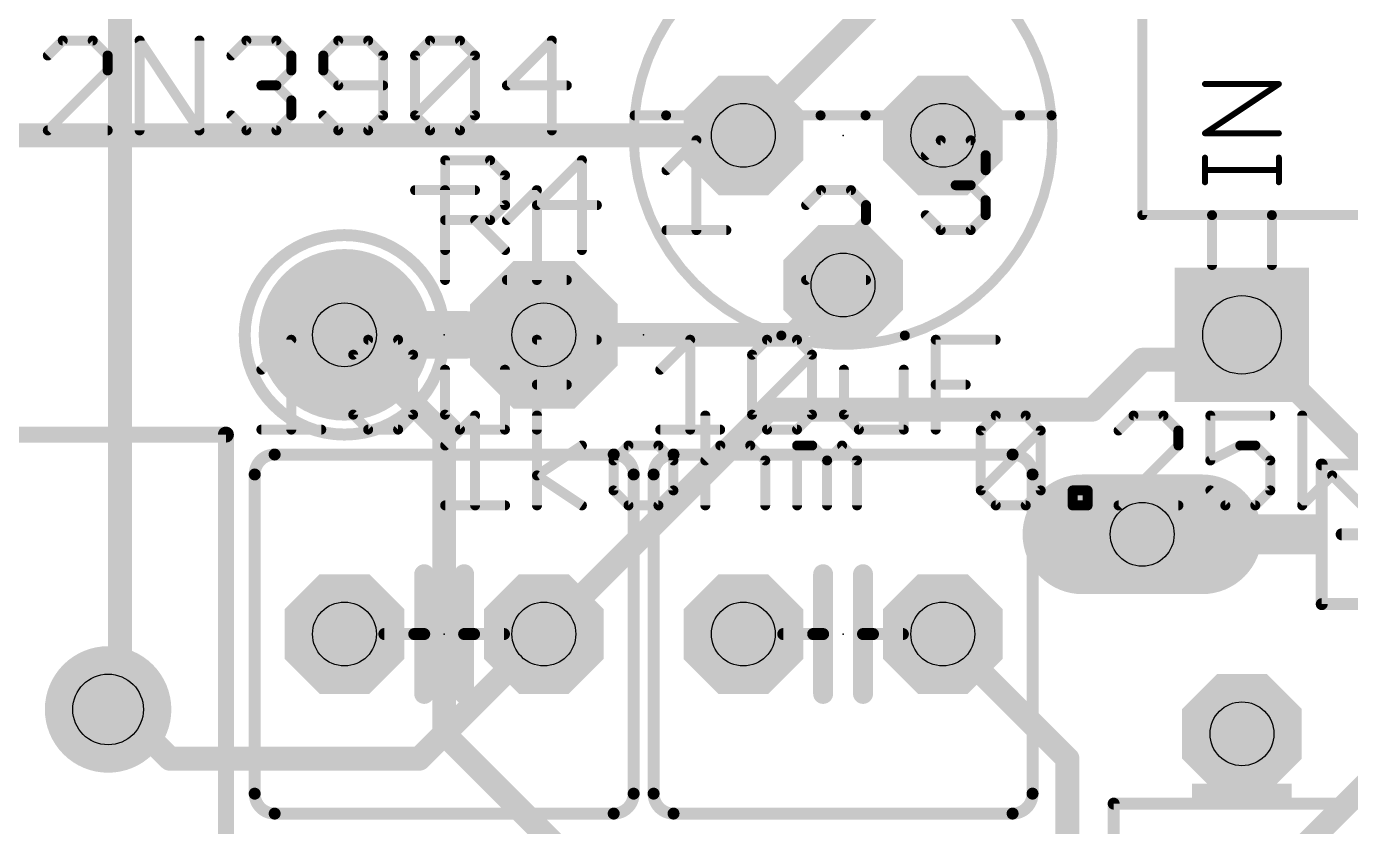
# Model space of a CAD drawing. Extents: x 27.9 to 92.8, y 25.3 to 83.9.
# Drawn here: x 53.1 to 69.96, y 58.51 to 68.7 of the extents above; entities that cross this region are included whole.
import ezdxf

# ---------------------------------------------------------------- set-up
doc = ezdxf.new("R2010")
doc.units = 0
for name, color, linetype in [('1', 22, 'CONTINUOUS'), ('16', 175, 'CONTINUOUS'), ('17', 82, 'CONTINUOUS'), ('21', 253, 'CONTINUOUS'), ('23', 7, 'CONTINUOUS'), ('25', 253, 'CONTINUOUS'), ('27', 253, 'CONTINUOUS'), ('29', 253, 'CONTINUOUS'), ('30', 253, 'CONTINUOUS'), ('44', 253, 'CONTINUOUS'), ('51', 253, 'CONTINUOUS')]:
    doc.layers.add(name, color=color, linetype=linetype)

# ---------------------------------------------------------------- blocks, each defined once
blk = doc.blocks.new('RECT')
blk.add_solid([(-0.5, -0.5), (0.5, -0.5), (-0.5, 0.5), (0.5, 0.5)])
blk = doc.blocks.new('OCTAGONP')
at = {"const_width": 0.5}
blk.add_lwpolyline([(-0.25, -0.1036), (-0.25, 0.1036), (-0.1036, 0.25), (0.1036, 0.25), (0.25, 0.1036), (0.25, -0.1036), (0.1036, -0.25), (-0.1036, -0.25), (-0.25, -0.1036), (-0.25, 0.1036)], dxfattribs=at)
blk = doc.blocks.new('LONGP100')
at = {"const_width": 1}
blk.add_lwpolyline([(-0.5, 0), (0.5, 0)], dxfattribs=at)
at = {"const_width": 0.5}
for points in [[(-0.5, 0.25, 1), (-0.5, -0.25)], [(0.5, -0.25, 1), (0.5, 0.25)]]:
    blk.add_lwpolyline(points, format="xyb", dxfattribs=at)
blk = doc.blocks.new('SQUAREP')
blk.add_solid([(-0.5, -0.5), (0.5, -0.5), (-0.5, 0.5), (0.5, 0.5)])
blk = doc.blocks.new('ROUNDP')
at = {"const_width": 0.5}
blk.add_lwpolyline([(0, -0.25, 1), (0, 0.25, 1), (0, -0.25)], format="xyb", dxfattribs=at)

msp = doc.modelspace()

# ---------------------------------------------------------------- linework, layer by layer
at = {"layer": '1', "const_width": 0.3048}
for points in [[(54.2925, 60.0075), (54.2925, 71.12)], [(64.4525, 69.5325), (62.23, 67.31)], [(57.15, 64.77), (58.42, 63.5)], [(58.42, 63.5), (58.42, 59.69)], [(66.3575, 59.3725), (64.77, 60.96)], [(54.2925, 60.0075), (54.14, 60)], [(58.42, 59.69), (62.23, 55.88)], [(66.3575, 55.245), (66.3575, 59.3725)], [(66.3575, 55.245), (70.1675, 59.055)]]:
    msp.add_lwpolyline(points, dxfattribs=at)
at = {"layer": '1', "const_width": 0.1524}
for points in [[(62.1761, 67.3639, 1), (62.2839, 67.2561)], [(57.2039, 64.8239, 1), (57.0961, 64.7161)], [(58.4962, 63.5, 1), (58.3438, 63.5)], [(58.3661, 63.4461, 1), (58.4739, 63.5539)], [(64.8239, 61.0139, 1), (64.7161, 60.9061)], [(54.1363, 60.0761, 1), (54.1437, 59.9239)], [(54.2163, 60.0075, 1), (54.3687, 60.0075)], [(54.2962, 59.9314, 1), (54.2888, 60.0836)], [(58.4739, 59.7439, 1), (58.3661, 59.6361)], [(58.3438, 59.69, 1), (58.4962, 59.69)], [(66.4337, 59.3725, 1), (66.2813, 59.3725)], [(66.3036, 59.3186, 1), (66.4114, 59.4264)]]:
    msp.add_lwpolyline(points, format="xyb", dxfattribs=at)
at = {"layer": '16', "const_width": 0.3048}
for points in [[(62.23, 67.31), (49.53, 67.31)], [(62.865, 64.77), (63.5, 65.405)], [(59.69, 64.77), (62.865, 64.77)], [(68.8975, 64.4525), (68.58, 64.77)], [(67.31, 64.4525), (66.675, 63.8175)], [(68.8975, 64.4525), (67.31, 64.4525)], [(73.66, 59.69), (68.8975, 64.4525)], [(62.5475, 63.8175), (59.69, 60.96)], [(66.675, 63.8175), (62.5475, 63.8175)], [(58.1025, 59.3725), (59.69, 60.96)], [(54.2925, 59.69), (54.14, 60)], [(54.2925, 59.69), (54.61, 59.69)], [(54.61, 59.69), (54.9275, 59.3725)], [(54.9275, 59.3725), (58.1025, 59.3725)]]:
    msp.add_lwpolyline(points, dxfattribs=at)
at = {"layer": '16', "const_width": 0.1524}
for points in [[(62.23, 67.2338, 1), (62.23, 67.3862)], [(63.5539, 65.3511, 1), (63.4461, 65.4589)], [(59.69, 64.8462, 1), (59.69, 64.6938)], [(62.865, 64.6938, 1), (62.865, 64.8462)], [(68.6339, 64.8239, 1), (68.5261, 64.7161)], [(62.8111, 64.8239, 1), (62.9189, 64.7161)], [(67.31, 64.5287, 1), (67.31, 64.3763)], [(67.3639, 64.3986, 1), (67.2561, 64.5064)], [(68.9514, 64.5064, 1), (68.8436, 64.3986)], [(68.8436, 64.3986, 1), (68.9514, 64.5064)], [(68.8975, 64.3763, 1), (68.8975, 64.5287)], [(62.5475, 63.8937, 1), (62.5475, 63.7413)], [(62.6014, 63.7636, 1), (62.4936, 63.8714)], [(66.6211, 63.8714, 1), (66.7289, 63.7636)], [(66.675, 63.7413, 1), (66.675, 63.8937)], [(59.6361, 61.0139, 1), (59.7439, 60.9061)], [(59.7439, 60.9061, 1), (59.6361, 61.0139)], [(54.2084, 60.0336, 1), (54.0716, 59.9664)], [(54.2925, 59.7662, 1), (54.2925, 59.6138)], [(54.2241, 59.6564, 1), (54.3609, 59.7236)], [(54.6639, 59.7439, 1), (54.5561, 59.6361)], [(54.61, 59.6138, 1), (54.61, 59.7662)], [(54.9275, 59.4487, 1), (54.9275, 59.2963)], [(58.1025, 59.2963, 1), (58.1025, 59.4487)], [(54.8736, 59.3186, 1), (54.9814, 59.4264)], [(58.0486, 59.4264, 1), (58.1564, 59.3186)]]:
    msp.add_lwpolyline(points, format="xyb", dxfattribs=at)
at = {"layer": '21'}
for points, const_width in [([(61.4055, 68.961, 0.5267), (62.7137, 64.7616)], 0.127), ([(66.1549, 67.564, 0.144), (65.5946, 68.961)], 0.127), ([(68.1093, 67.9829, 1), (68.1093, 67.9448)], 0.0381), ([(69.0605, 67.948, 1), (69.0393, 67.9797)], 0.0381), ([(69.0499, 67.9448, 1), (69.0499, 67.9829)], 0.0381), ([(60.8451, 67.5958, 1), (60.8451, 67.5323)], 0.0635), ([(61.2463, 67.5323, 1), (61.2463, 67.5958)], 0.0635), ([(63.2137, 67.5958, 1), (63.2137, 67.5323)], 0.0635), ([(63.7863, 67.5323, 1), (63.7863, 67.5958)], 0.0635), ([(64.2863, 64.7615, 0.3557), (66.1549, 67.564)], 0.127), ([(65.7537, 67.5958, 1), (65.7537, 67.5323)], 0.0635), ([(66.1865, 67.567, 1), (66.1233, 67.561)], 0.0635), ([(66.1549, 67.5323, 1), (66.1549, 67.5958)], 0.0635), ([(66.1233, 67.561, 1), (66.1865, 67.567)], 0.0635), ([(68.1093, 67.3558, 1), (68.1093, 67.3177)], 0.0381), ([(68.0987, 67.3526, 1), (68.1199, 67.3209)], 0.0381), ([(69.0499, 67.3177, 1), (69.0499, 67.3558)], 0.0381), ([(68.1283, 67.0266, 1), (68.0902, 67.0266)], 0.0381), ([(69.069, 67.0266, 1), (69.0309, 67.0266)], 0.0381), ([(68.1093, 66.8889, 1), (68.1093, 66.8508)], 0.0381), ([(69.0499, 66.8508, 1), (69.0499, 66.8889)], 0.0381), ([(68.0902, 66.7131, 1), (68.1283, 66.7131)], 0.0381), ([(69.0309, 66.7131, 1), (69.069, 66.7131)], 0.0381), ([(67.2782, 66.294, 1), (67.3418, 66.294)], 0.0635), ([(67.31, 66.3257, 1), (67.31, 66.2622)], 0.0635), ([(68.2308, 66.294, 1), (68.1672, 66.294)], 0.0635), ([(68.199, 66.3257, 1), (68.199, 66.2622)], 0.0635), ([(68.199, 66.2622, 1), (68.199, 66.3257)], 0.0635), ([(68.9928, 66.294, 1), (68.9292, 66.294)], 0.0635), ([(68.961, 66.3257, 1), (68.961, 66.2622)], 0.0635), ([(68.961, 66.2622, 1), (68.961, 66.3257)], 0.0635), ([(57.15, 63.5, 1), (57.15, 66.04, 1), (57.15, 63.5)], 0.1524), ([(68.1672, 65.659, 1), (68.2308, 65.659)], 0.0635), ([(68.9292, 65.659, 1), (68.9928, 65.659)], 0.0635), ([(58.166, 64.9224, 1), (58.166, 64.6176)], 0.3048), ([(58.674, 64.6176, 1), (58.674, 64.9224)], 0.3048), ([(62.7043, 64.7313, 1), (62.7231, 64.7919)], 0.0635), ([(64.2769, 64.7918, 1), (64.2957, 64.7312)], 0.0635), ([(55.6908, 63.5, 1), (55.5892, 63.5)], 0.1016), ([(55.64, 63.4492, 1), (55.64, 63.5508)], 0.1016), ([(56.261, 63.246, 0.4142), (56.007, 62.992)], 0.1524), ([(56.261, 63.2841, 1), (56.261, 63.2079)], 0.0762), ([(56.261, 63.2079, 1), (56.261, 63.2841)], 0.0762), ([(60.833, 62.992, 0.4142), (60.579, 63.246)], 0.1524), ([(60.579, 63.2841, 1), (60.579, 63.2079)], 0.0762), ([(60.579, 63.2079, 1), (60.579, 63.2841)], 0.0762), ([(61.341, 63.246, 0.4142), (61.087, 62.992)], 0.1524), ([(61.341, 63.2841, 1), (61.341, 63.2079)], 0.0762), ([(61.341, 63.2079, 1), (61.341, 63.2841)], 0.0762), ([(65.913, 62.992, 0.4142), (65.659, 63.246)], 0.1524), ([(65.659, 63.2841, 1), (65.659, 63.2079)], 0.0762), ([(65.659, 63.2079, 1), (65.659, 63.2841)], 0.0762), ([(56.0451, 62.992, 1), (55.9689, 62.992)], 0.0762), ([(60.8711, 62.992, 1), (60.7949, 62.992)], 0.0762), ([(61.1251, 62.992, 1), (61.0489, 62.992)], 0.0762), ([(65.9511, 62.992, 1), (65.8749, 62.992)], 0.0762), ([(69.596, 63.1571, 1), (69.596, 63.0809)], 0.0762), ([(69.6341, 63.119, 1), (69.5579, 63.119)], 0.0762), ([(55.9689, 62.992, 1), (56.0451, 62.992)], 0.0762), ([(60.7949, 62.992, 1), (60.8711, 62.992)], 0.0762), ([(61.0489, 62.992, 1), (61.1251, 62.992)], 0.0762), ([(65.8749, 62.992, 1), (65.9511, 62.992)], 0.0762), ([(69.85, 62.2681, 1), (69.85, 62.1919)], 0.0762), ([(58.2295, 61.722, 1), (58.1025, 61.722)], 0.127), ([(58.7375, 61.722, 1), (58.6105, 61.722)], 0.127), ([(63.3095, 61.722, 1), (63.1825, 61.722)], 0.127), ([(63.8175, 61.722, 1), (63.6905, 61.722)], 0.127), ([(69.596, 61.3791, 1), (69.596, 61.3029)], 0.0762), ([(69.5579, 61.341, 1), (69.6341, 61.341)], 0.0762), ([(58.2295, 60.96, 1), (58.1025, 60.96)], 0.127), ([(58.7375, 60.96, 1), (58.6105, 60.96)], 0.127), ([(63.3095, 60.96, 1), (63.1825, 60.96)], 0.127), ([(63.8175, 60.96, 1), (63.6905, 60.96)], 0.127), ([(58.039, 60.9981, 1), (58.039, 60.9219)], 0.0762), ([(58.1025, 60.96, 1), (58.2295, 60.96)], 0.127), ([(58.166, 60.9219, 1), (58.166, 60.9981)], 0.0762), ([(58.6105, 60.96, 1), (58.7375, 60.96)], 0.127), ([(58.674, 60.9981, 1), (58.674, 60.9219)], 0.0762), ([(58.801, 60.9219, 1), (58.801, 60.9981)], 0.0762), ([(63.119, 60.9981, 1), (63.119, 60.9219)], 0.0762), ([(63.1825, 60.96, 1), (63.3095, 60.96)], 0.127), ([(63.246, 60.9219, 1), (63.246, 60.9981)], 0.0762), ([(63.6905, 60.96, 1), (63.8175, 60.96)], 0.127), ([(63.754, 60.9981, 1), (63.754, 60.9219)], 0.0762), ([(63.881, 60.9219, 1), (63.881, 60.9981)], 0.0762), ([(58.1025, 60.198, 1), (58.2295, 60.198)], 0.127), ([(58.6105, 60.198, 1), (58.7375, 60.198)], 0.127), ([(63.1825, 60.198, 1), (63.3095, 60.198)], 0.127), ([(63.6905, 60.198, 1), (63.8175, 60.198)], 0.127), ([(56.007, 58.928, 0.4142), (56.261, 58.674)], 0.1524), ([(56.0451, 58.928, 1), (55.9689, 58.928)], 0.0762), ([(55.9689, 58.928, 1), (56.0451, 58.928)], 0.0762), ([(60.579, 58.674, 0.4142), (60.833, 58.928)], 0.1524), ([(60.8711, 58.928, 1), (60.7949, 58.928)], 0.0762), ([(60.7949, 58.928, 1), (60.8711, 58.928)], 0.0762), ([(61.087, 58.928, 0.4142), (61.341, 58.674)], 0.1524), ([(61.1251, 58.928, 1), (61.0489, 58.928)], 0.0762), ([(61.0489, 58.928, 1), (61.1251, 58.928)], 0.0762), ([(65.659, 58.674, 0.4142), (65.913, 58.928)], 0.1524), ([(65.9511, 58.928, 1), (65.8749, 58.928)], 0.0762), ([(65.8749, 58.928, 1), (65.9511, 58.928)], 0.0762), ([(66.9841, 58.801, 1), (66.9079, 58.801)], 0.0762), ([(66.946, 58.8391, 1), (66.946, 58.7629)], 0.0762), ([(56.261, 58.7121, 1), (56.261, 58.6359)], 0.0762), ([(56.261, 58.6359, 1), (56.261, 58.7121)], 0.0762), ([(60.579, 58.7121, 1), (60.579, 58.6359)], 0.0762), ([(60.579, 58.6359, 1), (60.579, 58.7121)], 0.0762), ([(61.341, 58.7121, 1), (61.341, 58.6359)], 0.0762), ([(61.341, 58.6359, 1), (61.341, 58.7121)], 0.0762), ([(65.659, 58.7121, 1), (65.659, 58.6359)], 0.0762), ([(65.659, 58.6359, 1), (65.659, 58.7121)], 0.0762)]:
    msp.add_lwpolyline(points, format="xyb", dxfattribs=dict(at, const_width=const_width))
for points, const_width in [([(67.31, 66.294), (67.31, 68.834)], 0.127), ([(68.1093, 67.3368), (69.0499, 67.9638)], 0.0762), ([(69.0499, 67.9638), (68.1093, 67.9638)], 0.0762), ([(61.2463, 67.564), (60.8451, 67.564)], 0.127), ([(63.7863, 67.564), (63.2137, 67.564)], 0.127), ([(66.1549, 67.564), (65.7537, 67.564)], 0.127), ([(69.0499, 67.3368), (68.1093, 67.3368)], 0.0762), ([(68.1093, 66.7131), (68.1093, 67.0266)], 0.0762), ([(69.0499, 66.7131), (69.0499, 67.0266)], 0.0762), ([(69.0499, 66.8699), (68.1093, 66.8699)], 0.0762), ([(68.199, 66.294), (67.31, 66.294)], 0.127), ([(68.961, 66.294), (68.199, 66.294)], 0.127), ([(68.199, 66.294), (68.199, 65.659)], 0.127), ([(70.739, 66.294), (68.961, 66.294)], 0.127), ([(68.961, 66.294), (68.961, 65.659)], 0.127), ([(58.166, 64.77), (58.674, 64.77)], 0.6096), ([(40.64, 63.5), (55.64, 63.5)], 0.2032), ([(55.64, 63.5), (55.64, 45)], 0.2032), ([(56.261, 63.246), (60.579, 63.246)], 0.1524), ([(61.341, 63.246), (65.659, 63.246)], 0.1524), ([(56.007, 58.928), (56.007, 62.992)], 0.1524), ([(60.833, 58.928), (60.833, 62.992)], 0.1524), ([(61.087, 58.928), (61.087, 62.992)], 0.1524), ([(65.913, 58.928), (65.913, 62.992)], 0.1524), ([(72.644, 63.119), (69.596, 63.119)], 0.1524), ([(69.596, 63.119), (69.596, 61.341)], 0.1524), ([(71.247, 62.23), (69.85, 62.23)], 0.1524), ([(58.166, 60.96), (58.166, 61.722)], 0.254), ([(58.674, 60.96), (58.674, 61.722)], 0.254), ([(63.246, 60.96), (63.246, 61.722)], 0.254), ([(63.754, 60.96), (63.754, 61.722)], 0.254), ([(69.596, 61.341), (72.644, 61.341)], 0.1524), ([(58.166, 60.96), (58.166, 60.198)], 0.254), ([(58.674, 60.198), (58.674, 60.96)], 0.254), ([(63.246, 60.96), (63.246, 60.198)], 0.254), ([(63.754, 60.198), (63.754, 60.96)], 0.254), ([(58.039, 60.96), (58.166, 60.96)], 0.1524), ([(58.674, 60.96), (58.801, 60.96)], 0.1524), ([(63.119, 60.96), (63.246, 60.96)], 0.1524), ([(63.754, 60.96), (63.881, 60.96)], 0.1524), ([(66.946, 58.801), (66.946, 52.959)], 0.1524), ([(74.782, 58.801), (66.946, 58.801)], 0.1524), ([(60.579, 58.674), (56.261, 58.674)], 0.1524), ([(65.659, 58.674), (61.341, 58.674)], 0.1524)]:
    msp.add_lwpolyline(points, dxfattribs=dict(at, const_width=const_width))
at = {"layer": '23'}
for p in [(63.5, 67.31), (58.42, 64.77), (60.96, 64.77), (58.42, 60.96), (63.5, 60.96)]:
    msp.add_point(p, dxfattribs=at)
at = {"layer": '25', "const_width": 0.127}
for points in [[(58.4327, 65.8495), (58.4327, 66.9935)], [(58.4327, 66.9935), (59.0047, 66.9935)], [(59.0047, 66.9935), (59.1954, 66.8028)], [(60.1741, 66.9935), (59.6021, 66.4215)], [(60.1741, 65.8495), (60.1741, 66.9935)], [(59.1954, 66.8028), (59.1954, 66.4215)], [(58.0497, 66.6125), (58.8124, 66.6125)], [(58.431, 65.4685), (58.431, 66.6125)], [(59.2191, 66.2311), (59.6004, 66.6125)], [(59.6004, 66.6125), (59.6004, 65.4685)], [(59.1954, 66.4215), (59.0047, 66.2308)], [(59.6021, 66.4215), (60.3647, 66.4215)], [(59.0047, 66.2308), (58.4327, 66.2308)], [(58.814, 66.2308), (59.1954, 65.8495)], [(59.2191, 65.4685), (59.9818, 65.4685)]]:
    msp.add_lwpolyline(points, dxfattribs=at)
at = {"layer": '25', "const_width": 0.0635}
for points in [[(58.4645, 66.9935, 1), (58.401, 66.9935)], [(58.4327, 67.0252, 1), (58.4327, 66.9617)], [(59.0271, 67.0159, 1), (58.9822, 66.971)], [(59.0047, 66.9617, 1), (59.0047, 67.0252)], [(60.2058, 66.9935, 1), (60.1423, 66.9935)], [(60.1965, 66.971, 1), (60.1516, 67.0159)], [(59.2271, 66.8028, 1), (59.1636, 66.8028)], [(59.1729, 66.7804, 1), (59.2178, 66.8253)], [(58.0497, 66.6442, 1), (58.0497, 66.5807)], [(58.4628, 66.6125, 1), (58.3993, 66.6125)], [(58.8124, 66.5807, 1), (58.8124, 66.6442)], [(59.6322, 66.6125, 1), (59.5687, 66.6125)], [(59.6229, 66.59, 1), (59.578, 66.6349)], [(59.1636, 66.4215, 1), (59.2271, 66.4215)], [(59.2178, 66.399, 1), (59.1729, 66.4439)], [(59.6021, 66.4532, 1), (59.6021, 66.3897)], [(59.5796, 66.4439, 1), (59.6245, 66.399)], [(60.3647, 66.3897, 1), (60.3647, 66.4532)], [(58.4327, 66.2626, 1), (58.4327, 66.1991)], [(58.8365, 66.2533, 1), (58.7916, 66.2084)], [(58.9822, 66.2533, 1), (59.0271, 66.2084)], [(59.0047, 66.1991, 1), (59.0047, 66.2626)], [(59.1966, 66.2536, 1), (59.2416, 66.2087)], [(58.401, 65.8495, 1), (58.4645, 65.8495)], [(59.1729, 65.827, 1), (59.2178, 65.872)], [(60.1423, 65.8495, 1), (60.2058, 65.8495)], [(58.3993, 65.4685, 1), (58.4628, 65.4685)], [(59.2191, 65.5003, 1), (59.2191, 65.4368)], [(59.5687, 65.4685, 1), (59.6322, 65.4685)], [(59.9818, 65.4368, 1), (59.9818, 65.5003)]]:
    msp.add_lwpolyline(points, format="xyb", dxfattribs=at)
at = {"layer": '27', "const_width": 0.127}
for points in [[(53.5628, 68.5175), (53.3721, 68.3268)], [(53.9441, 68.5175), (53.5628, 68.5175)], [(54.1348, 68.3268), (53.9441, 68.5175)], [(54.5415, 67.3735), (54.5415, 68.5175)], [(54.5415, 68.5175), (55.3041, 67.3735)], [(55.3041, 67.3735), (55.3041, 68.5175)], [(55.7109, 68.3268), (55.9016, 68.5175)], [(55.9016, 68.5175), (56.2829, 68.5175)], [(56.2829, 68.5175), (56.4735, 68.3268)], [(57.071, 68.5175), (56.8803, 68.3268)], [(57.4523, 68.5175), (57.071, 68.5175)], [(57.6429, 68.3268), (57.4523, 68.5175)], [(58.0497, 68.3268), (58.2404, 68.5175)], [(58.2404, 68.5175), (58.6217, 68.5175)], [(58.6217, 68.5175), (58.8123, 68.3268)], [(59.7911, 68.5175), (59.2191, 67.9455)], [(59.7911, 67.3735), (59.7911, 68.5175)], [(54.1348, 68.1362), (54.1348, 68.3268)], [(56.4735, 68.3268), (56.4735, 68.1362)], [(56.8803, 68.3268), (56.8803, 68.1362)], [(57.6429, 67.5642), (57.6429, 68.3268)], [(58.0497, 67.5642), (58.0497, 68.3268)], [(58.0497, 67.5642), (58.8123, 68.3268)], [(58.8123, 68.3268), (58.8123, 67.5642)], [(53.3721, 67.3735), (54.1348, 68.1362)], [(56.4735, 68.1362), (56.2829, 67.9455)], [(56.8803, 68.1362), (57.071, 67.9455)], [(56.2829, 67.9455), (56.0922, 67.9455)], [(56.2829, 67.9455), (56.4735, 67.7548)], [(57.071, 67.9455), (57.6429, 67.9455)], [(59.2191, 67.9455), (59.9817, 67.9455)], [(56.4735, 67.7548), (56.4735, 67.5642)], [(55.9016, 67.3735), (55.7109, 67.5642)], [(56.4735, 67.5642), (56.2829, 67.3735)], [(56.8803, 67.5642), (57.071, 67.3735)], [(57.4523, 67.3735), (57.6429, 67.5642)], [(58.2404, 67.3735), (58.0497, 67.5642)], [(58.8123, 67.5642), (58.6217, 67.3735)], [(54.1348, 67.3735), (53.3721, 67.3735)], [(56.2829, 67.3735), (55.9016, 67.3735)], [(57.071, 67.3735), (57.4523, 67.3735)], [(58.6217, 67.3735), (58.2404, 67.3735)], [(56.0919, 64.3261), (56.4732, 64.7075)], [(56.4732, 64.7075), (56.4732, 63.5635)], [(57.2613, 64.5168), (57.452, 64.7075)], [(57.452, 64.7075), (57.8333, 64.7075)], [(57.8333, 64.7075), (58.0239, 64.5168)], [(59.6001, 63.5635), (59.6001, 64.7075)], [(59.6001, 64.7075), (60.3627, 64.7075)], [(61.1719, 64.3261), (61.5532, 64.7075)], [(61.5532, 64.7075), (61.5532, 63.5635)], [(62.3413, 64.5168), (62.532, 64.7075)], [(62.532, 64.7075), (62.9133, 64.7075)], [(62.9133, 64.7075), (63.104, 64.5168)], [(64.6801, 63.5635), (64.6801, 64.7075)], [(64.6801, 64.7075), (65.4427, 64.7075)], [(57.2613, 63.7542), (57.2613, 64.5168)], [(57.2613, 63.7542), (58.0239, 64.5168)], [(58.0239, 64.5168), (58.0239, 63.7542)], [(62.3413, 63.7542), (62.3413, 64.5168)], [(62.3413, 63.7542), (63.104, 64.5168)], [(63.104, 64.5168), (63.104, 63.7542)], [(58.4307, 64.3261), (58.4307, 63.7542)], [(59.1933, 63.5635), (59.1933, 64.3261)], [(63.5107, 64.3261), (63.5107, 63.7542)], [(64.2733, 63.5635), (64.2733, 64.3261)], [(59.6001, 64.1355), (59.9814, 64.1355)], [(64.6801, 64.1355), (65.0614, 64.1355)], [(57.452, 63.5635), (57.2613, 63.7542)], [(58.0239, 63.7542), (57.8333, 63.5635)], [(58.4307, 63.7542), (58.6214, 63.5635)], [(58.4327, 63.361), (58.814, 63.7423)], [(58.814, 63.7423), (58.814, 62.5983)], [(59.6021, 62.5983), (59.6021, 63.7423)], [(61.746, 63.7423), (61.746, 62.5983)], [(62.532, 63.5635), (62.3413, 63.7542)], [(63.104, 63.7542), (62.9133, 63.5635)], [(63.5107, 63.7542), (63.7014, 63.5635)], [(65.2542, 63.5516), (65.4448, 63.7423)], [(65.4448, 63.7423), (65.8262, 63.7423)], [(65.8262, 63.7423), (66.0168, 63.5516)], [(67.1989, 63.7423), (67.0083, 63.5516)], [(67.5803, 63.7423), (67.1989, 63.7423)], [(67.7709, 63.5516), (67.5803, 63.7423)], [(68.9403, 63.7423), (68.1777, 63.7423)], [(68.1777, 63.7423), (68.1777, 63.1703)], [(69.3471, 63.7423), (69.3471, 62.5983)], [(56.0919, 63.5635), (56.8546, 63.5635)], [(57.8333, 63.5635), (57.452, 63.5635)], [(58.6214, 63.5635), (59.1933, 63.5635)], [(61.1719, 63.5635), (61.9346, 63.5635)], [(62.9133, 63.5635), (62.532, 63.5635)], [(63.7014, 63.5635), (64.2733, 63.5635)], [(65.2542, 62.789), (65.2542, 63.5516)], [(65.2542, 62.789), (66.0168, 63.5516)], [(66.0168, 63.5516), (66.0168, 62.789)], [(67.7709, 63.361), (67.7709, 63.5516)], [(59.6021, 62.9796), (60.1741, 63.361)], [(60.7673, 63.361), (60.5766, 63.1703)], [(61.1486, 63.361), (60.7673, 63.361)], [(61.3392, 63.1703), (61.1486, 63.361)], [(61.746, 63.1703), (61.9367, 63.361)], [(61.9367, 63.361), (62.318, 63.361)], [(62.318, 63.361), (62.5086, 63.1703)], [(62.9154, 62.5983), (62.9154, 63.361)], [(62.9154, 63.361), (63.1061, 63.361)], [(63.1061, 63.361), (63.2967, 63.1703)], [(63.2967, 63.1703), (63.4874, 63.361)], [(63.4874, 63.361), (63.678, 63.1703)], [(67.0083, 62.5983), (67.7709, 63.361)], [(68.1777, 63.1703), (68.559, 63.361)], [(68.559, 63.361), (68.7497, 63.361)], [(68.7497, 63.361), (68.9403, 63.1703)], [(60.5766, 63.1703), (60.5766, 62.789)], [(61.3392, 62.789), (61.3392, 63.1703)], [(62.5086, 63.1703), (62.5086, 62.5983)], [(63.2967, 63.1703), (63.2967, 62.5983)], [(63.678, 63.1703), (63.678, 62.5983)], [(68.9403, 63.1703), (68.9403, 62.789)], [(60.1741, 62.5983), (59.6021, 62.9796)], [(69.3471, 62.5983), (69.7284, 62.9796)], [(69.7284, 62.9796), (70.1097, 62.5983)], [(60.5766, 62.789), (60.7673, 62.5983)], [(61.1486, 62.5983), (61.3392, 62.789)], [(65.4448, 62.5983), (65.2542, 62.789)], [(66.0168, 62.789), (65.8262, 62.5983)], [(66.4236, 62.5983), (66.4236, 62.789)], [(66.4236, 62.789), (66.6142, 62.789)], [(66.6142, 62.789), (66.6142, 62.5983)], [(68.3683, 62.5983), (68.1777, 62.789)], [(68.9403, 62.789), (68.7497, 62.5983)], [(58.4327, 62.5983), (59.1954, 62.5983)], [(60.7673, 62.5983), (61.1486, 62.5983)], [(65.8262, 62.5983), (65.4448, 62.5983)], [(66.6142, 62.5983), (66.4236, 62.5983)], [(67.7709, 62.5983), (67.0083, 62.5983)], [(68.7497, 62.5983), (68.3683, 62.5983)]]:
    msp.add_lwpolyline(points, dxfattribs=at)
at = {"layer": '27', "const_width": 0.0635}
for points in [[(53.5628, 68.5492, 1), (53.5628, 68.4857)], [(53.5852, 68.495, 1), (53.5403, 68.5399)], [(53.9665, 68.5399, 1), (53.9216, 68.495)], [(53.9441, 68.4857, 1), (53.9441, 68.5492)], [(54.5733, 68.5175, 1), (54.5097, 68.5175)], [(54.5679, 68.5351, 1), (54.5151, 68.4999)], [(55.3359, 68.5175, 1), (55.2724, 68.5175)], [(55.9016, 68.5492, 1), (55.9016, 68.4857)], [(55.924, 68.495, 1), (55.8791, 68.5399)], [(56.3053, 68.5399, 1), (56.2604, 68.495)], [(56.2829, 68.4857, 1), (56.2829, 68.5492)], [(57.071, 68.5492, 1), (57.071, 68.4857)], [(57.0934, 68.495, 1), (57.0485, 68.5399)], [(57.4747, 68.5399, 1), (57.4298, 68.495)], [(57.4523, 68.4857, 1), (57.4523, 68.5492)], [(58.2404, 68.5492, 1), (58.2404, 68.4857)], [(58.2628, 68.495, 1), (58.2179, 68.5399)], [(58.6441, 68.5399, 1), (58.5992, 68.495)], [(58.6217, 68.4857, 1), (58.6217, 68.5492)], [(59.8228, 68.5175, 1), (59.7593, 68.5175)], [(59.8135, 68.495, 1), (59.7686, 68.5399)], [(53.3497, 68.3493, 1), (53.3946, 68.3044)], [(54.1665, 68.3268, 1), (54.103, 68.3268)], [(54.1123, 68.3044, 1), (54.1572, 68.3493)], [(55.6884, 68.3493, 1), (55.7333, 68.3044)], [(56.5053, 68.3268, 1), (56.4418, 68.3268)], [(56.4511, 68.3044, 1), (56.496, 68.3493)], [(56.912, 68.3268, 1), (56.8485, 68.3268)], [(56.8578, 68.3493, 1), (56.9027, 68.3044)], [(57.6747, 68.3268, 1), (57.6112, 68.3268)], [(57.6205, 68.3044, 1), (57.6654, 68.3493)], [(58.0814, 68.3268, 1), (58.0179, 68.3268)], [(58.0272, 68.3493, 1), (58.0721, 68.3044)], [(58.8441, 68.3268, 1), (58.7806, 68.3268)], [(58.8348, 68.3044, 1), (58.7899, 68.3493)], [(58.7899, 68.3044, 1), (58.8348, 68.3493)], [(54.103, 68.1362, 1), (54.1665, 68.1362)], [(54.1572, 68.1137, 1), (54.1123, 68.1586)], [(56.4418, 68.1362, 1), (56.5053, 68.1362)], [(56.496, 68.1137, 1), (56.4511, 68.1586)], [(56.8485, 68.1362, 1), (56.912, 68.1362)], [(56.9027, 68.1586, 1), (56.8578, 68.1137)], [(56.0922, 67.9772, 1), (56.0922, 67.9137)], [(56.3053, 67.9679, 1), (56.2604, 67.923)], [(56.2604, 67.9679, 1), (56.3053, 67.923)], [(56.2829, 67.9137, 1), (56.2829, 67.9772)], [(57.071, 67.9772, 1), (57.071, 67.9137)], [(57.0485, 67.923, 1), (57.0934, 67.9679)], [(57.6429, 67.9137, 1), (57.6429, 67.9772)], [(59.2191, 67.9772, 1), (59.2191, 67.9137)], [(59.1966, 67.9679, 1), (59.2415, 67.923)], [(59.9817, 67.9137, 1), (59.9817, 67.9772)], [(56.5053, 67.7548, 1), (56.4418, 67.7548)], [(56.4511, 67.7324, 1), (56.496, 67.7773)], [(55.7333, 67.5866, 1), (55.6884, 67.5417)], [(56.496, 67.5417, 1), (56.4511, 67.5866)], [(56.9027, 67.5866, 1), (56.8578, 67.5417)], [(57.6654, 67.5417, 1), (57.6205, 67.5866)], [(58.0721, 67.5866, 1), (58.0272, 67.5417)], [(58.0272, 67.5866, 1), (58.0721, 67.5417)], [(58.8348, 67.5417, 1), (58.7899, 67.5866)], [(56.4418, 67.5642, 1), (56.5053, 67.5642)], [(57.6112, 67.5642, 1), (57.6747, 67.5642)], [(58.0179, 67.5642, 1), (58.0814, 67.5642)], [(58.7806, 67.5642, 1), (58.8441, 67.5642)], [(53.3721, 67.4053, 1), (53.3721, 67.3418)], [(53.3497, 67.396, 1), (53.3946, 67.351)], [(54.1348, 67.3418, 1), (54.1348, 67.4053)], [(54.5097, 67.3735, 1), (54.5733, 67.3735)], [(55.2724, 67.3735, 1), (55.3359, 67.3735)], [(55.2777, 67.3559, 1), (55.3306, 67.3911)], [(55.9016, 67.4053, 1), (55.9016, 67.3418)], [(55.8791, 67.351, 1), (55.924, 67.396)], [(56.2604, 67.396, 1), (56.3053, 67.351)], [(56.2829, 67.3418, 1), (56.2829, 67.4053)], [(57.071, 67.4053, 1), (57.071, 67.3418)], [(57.0485, 67.351, 1), (57.0934, 67.396)], [(57.4298, 67.396, 1), (57.4747, 67.351)], [(57.4523, 67.3418, 1), (57.4523, 67.4053)], [(58.2404, 67.4053, 1), (58.2404, 67.3418)], [(58.2179, 67.351, 1), (58.2628, 67.396)], [(58.5992, 67.396, 1), (58.6441, 67.351)], [(58.6217, 67.3418, 1), (58.6217, 67.4053)], [(59.7593, 67.3735, 1), (59.8228, 67.3735)], [(56.505, 64.7075, 1), (56.4415, 64.7075)], [(56.4957, 64.685, 1), (56.4508, 64.7299)], [(57.452, 64.7392, 1), (57.452, 64.6757)], [(57.4744, 64.685, 1), (57.4295, 64.7299)], [(57.8557, 64.7299, 1), (57.8108, 64.685)], [(57.8333, 64.6757, 1), (57.8333, 64.7392)], [(59.6318, 64.7075, 1), (59.5683, 64.7075)], [(59.6001, 64.7392, 1), (59.6001, 64.6757)], [(60.3627, 64.6757, 1), (60.3627, 64.7392)], [(61.585, 64.7075, 1), (61.5215, 64.7075)], [(61.5757, 64.685, 1), (61.5308, 64.7299)], [(62.532, 64.7392, 1), (62.532, 64.6757)], [(62.5544, 64.685, 1), (62.5095, 64.7299)], [(62.9357, 64.7299, 1), (62.8908, 64.685)], [(62.9133, 64.6757, 1), (62.9133, 64.7392)], [(64.7118, 64.7075, 1), (64.6483, 64.7075)], [(64.6801, 64.7392, 1), (64.6801, 64.6757)], [(65.4427, 64.6757, 1), (65.4427, 64.7392)], [(57.2931, 64.5168, 1), (57.2296, 64.5168)], [(57.2388, 64.5393, 1), (57.2838, 64.4944)], [(58.0557, 64.5168, 1), (57.9922, 64.5168)], [(58.0464, 64.4944, 1), (58.0015, 64.5393)], [(58.0015, 64.4944, 1), (58.0464, 64.5393)], [(62.3188, 64.5393, 1), (62.3638, 64.4944)], [(62.3731, 64.5168, 1), (62.3096, 64.5168)], [(63.1357, 64.5168, 1), (63.0722, 64.5168)], [(63.1264, 64.4944, 1), (63.0815, 64.5393)], [(63.0815, 64.4944, 1), (63.1264, 64.5393)], [(56.0695, 64.3486, 1), (56.1144, 64.3037)], [(58.4624, 64.3261, 1), (58.3989, 64.3261)], [(59.2251, 64.3261, 1), (59.1616, 64.3261)], [(61.1495, 64.3486, 1), (61.1944, 64.3037)], [(63.5424, 64.3261, 1), (63.4789, 64.3261)], [(64.3051, 64.3261, 1), (64.2416, 64.3261)], [(59.6001, 64.1672, 1), (59.6001, 64.1037)], [(59.9814, 64.1037, 1), (59.9814, 64.1672)], [(64.6801, 64.1672, 1), (64.6801, 64.1037)], [(65.0614, 64.1037, 1), (65.0614, 64.1672)], [(57.2838, 63.7766, 1), (57.2388, 63.7317)], [(57.2388, 63.7766, 1), (57.2838, 63.7317)], [(57.2296, 63.7542, 1), (57.2931, 63.7542)], [(57.9922, 63.7542, 1), (58.0557, 63.7542)], [(58.0464, 63.7317, 1), (58.0015, 63.7766)], [(58.3989, 63.7542, 1), (58.4624, 63.7542)], [(58.4531, 63.7766, 1), (58.4082, 63.7317)], [(58.8458, 63.7423, 1), (58.7823, 63.7423)], [(58.8365, 63.7198, 1), (58.7916, 63.7647)], [(59.6338, 63.7423, 1), (59.5703, 63.7423)], [(61.7777, 63.7423, 1), (61.7142, 63.7423)], [(62.3638, 63.7766, 1), (62.3188, 63.7317)], [(62.3188, 63.7766, 1), (62.3638, 63.7317)], [(62.3096, 63.7542, 1), (62.3731, 63.7542)], [(63.0722, 63.7542, 1), (63.1357, 63.7542)], [(63.1264, 63.7317, 1), (63.0815, 63.7766)], [(63.4789, 63.7542, 1), (63.5424, 63.7542)], [(63.5331, 63.7766, 1), (63.4882, 63.7317)], [(65.4448, 63.774, 1), (65.4448, 63.7105)], [(65.4673, 63.7198, 1), (65.4224, 63.7647)], [(65.8486, 63.7647, 1), (65.8037, 63.7198)], [(65.8262, 63.7105, 1), (65.8262, 63.774)], [(67.1989, 63.774, 1), (67.1989, 63.7105)], [(67.2214, 63.7198, 1), (67.1765, 63.7647)], [(67.6027, 63.7647, 1), (67.5578, 63.7198)], [(67.5803, 63.7105, 1), (67.5803, 63.774)], [(68.2094, 63.7423, 1), (68.1459, 63.7423)], [(68.1777, 63.774, 1), (68.1777, 63.7105)], [(68.9403, 63.7105, 1), (68.9403, 63.774)], [(69.3788, 63.7423, 1), (69.3153, 63.7423)], [(56.0919, 63.5953, 1), (56.0919, 63.5318)], [(56.4415, 63.5635, 1), (56.505, 63.5635)], [(56.8546, 63.5318, 1), (56.8546, 63.5953)], [(57.452, 63.5953, 1), (57.452, 63.5318)], [(57.4295, 63.541, 1), (57.4744, 63.586)], [(57.8108, 63.586, 1), (57.8557, 63.541)], [(57.8333, 63.5318, 1), (57.8333, 63.5953)], [(58.6214, 63.5953, 1), (58.6214, 63.5318)], [(58.5989, 63.541, 1), (58.6438, 63.586)], [(59.1616, 63.5635, 1), (59.2251, 63.5635)], [(59.1933, 63.5318, 1), (59.1933, 63.5953)], [(59.5683, 63.5635, 1), (59.6318, 63.5635)], [(61.1719, 63.5953, 1), (61.1719, 63.5318)], [(61.5215, 63.5635, 1), (61.585, 63.5635)], [(61.9346, 63.5318, 1), (61.9346, 63.5953)], [(62.532, 63.5953, 1), (62.532, 63.5318)], [(62.5095, 63.541, 1), (62.5544, 63.586)], [(62.8908, 63.586, 1), (62.9357, 63.541)], [(62.9133, 63.5318, 1), (62.9133, 63.5953)], [(63.7014, 63.5953, 1), (63.7014, 63.5318)], [(63.6789, 63.541, 1), (63.7238, 63.586)], [(64.2416, 63.5635, 1), (64.3051, 63.5635)], [(64.2733, 63.5318, 1), (64.2733, 63.5953)], [(64.6483, 63.5635, 1), (64.7118, 63.5635)], [(65.2859, 63.5516, 1), (65.2224, 63.5516)], [(65.2317, 63.5741, 1), (65.2766, 63.5292)], [(66.0486, 63.5516, 1), (65.9851, 63.5516)], [(66.0393, 63.5292, 1), (65.9944, 63.5741)], [(65.9944, 63.5292, 1), (66.0393, 63.5741)], [(66.9858, 63.5741, 1), (67.0307, 63.5292)], [(67.8027, 63.5516, 1), (67.7392, 63.5516)], [(67.7485, 63.5292, 1), (67.7934, 63.5741)], [(58.4102, 63.3834, 1), (58.4552, 63.3385)], [(60.1917, 63.3345, 1), (60.1565, 63.3874)], [(60.7673, 63.3927, 1), (60.7673, 63.3292)], [(60.7897, 63.3385, 1), (60.7448, 63.3834)], [(61.171, 63.3834, 1), (61.1261, 63.3385)], [(61.1486, 63.3292, 1), (61.1486, 63.3927)], [(61.9367, 63.3927, 1), (61.9367, 63.3292)], [(61.9591, 63.3385, 1), (61.9142, 63.3834)], [(62.3404, 63.3834, 1), (62.2955, 63.3385)], [(62.318, 63.3292, 1), (62.318, 63.3927)], [(62.9471, 63.361, 1), (62.8836, 63.361)], [(62.9154, 63.3927, 1), (62.9154, 63.3292)], [(63.1285, 63.3834, 1), (63.0836, 63.3385)], [(63.1061, 63.3292, 1), (63.1061, 63.3927)], [(63.5098, 63.3834, 1), (63.4649, 63.3385)], [(63.5098, 63.3385, 1), (63.4649, 63.3834)], [(67.7934, 63.3385, 1), (67.7485, 63.3834)], [(68.559, 63.3927, 1), (68.559, 63.3292)], [(68.5732, 63.3326, 1), (68.5448, 63.3893)], [(68.7721, 63.3834, 1), (68.7272, 63.3385)], [(68.7497, 63.3292, 1), (68.7497, 63.3927)], [(60.6083, 63.1703, 1), (60.5448, 63.1703)], [(61.371, 63.1703, 1), (61.3075, 63.1703)], [(62.5404, 63.1703, 1), (62.4769, 63.1703)], [(63.3285, 63.1703, 1), (63.265, 63.1703)], [(63.7098, 63.1703, 1), (63.6463, 63.1703)], [(67.7392, 63.361, 1), (67.8027, 63.361)], [(68.9721, 63.1703, 1), (68.9086, 63.1703)], [(60.5541, 63.1927, 1), (60.599, 63.1478)], [(61.3168, 63.1478, 1), (61.3617, 63.1927)], [(61.7235, 63.1927, 1), (61.7684, 63.1478)], [(62.4862, 63.1478, 1), (62.5311, 63.1927)], [(63.2743, 63.1927, 1), (63.3192, 63.1478)], [(63.2743, 63.1478, 1), (63.3192, 63.1927)], [(63.6556, 63.1478, 1), (63.7005, 63.1927)], [(68.1459, 63.1703, 1), (68.2094, 63.1703)], [(68.1635, 63.1987, 1), (68.1919, 63.1419)], [(68.9179, 63.1478, 1), (68.9628, 63.1927)], [(59.6197, 63.006, 1), (59.5845, 62.9532)], [(59.5845, 63.006, 1), (59.6197, 62.9532)], [(69.7508, 63.0021, 1), (69.7059, 62.9572)], [(69.7508, 62.9572, 1), (69.7059, 63.0021)], [(60.5448, 62.789, 1), (60.6083, 62.789)], [(60.599, 62.8114, 1), (60.5541, 62.7665)], [(61.3075, 62.789, 1), (61.371, 62.789)], [(61.3617, 62.7665, 1), (61.3168, 62.8114)], [(65.2224, 62.789, 1), (65.2859, 62.789)], [(65.2766, 62.8114, 1), (65.2317, 62.7665)], [(65.2317, 62.8114, 1), (65.2766, 62.7665)], [(65.9851, 62.789, 1), (66.0486, 62.789)], [(66.0393, 62.7665, 1), (65.9944, 62.8114)], [(66.4553, 62.789, 1), (66.3918, 62.789)], [(66.4236, 62.8207, 1), (66.4236, 62.7572)], [(66.646, 62.789, 1), (66.5825, 62.789)], [(66.6142, 62.7572, 1), (66.6142, 62.8207)], [(68.2001, 62.8114, 1), (68.1552, 62.7665)], [(68.9086, 62.789, 1), (68.9721, 62.789)], [(68.9628, 62.7665, 1), (68.9179, 62.8114)], [(58.4327, 62.6301, 1), (58.4327, 62.5665)], [(58.7823, 62.5983, 1), (58.8458, 62.5983)], [(59.1954, 62.5665, 1), (59.1954, 62.6301)], [(59.5703, 62.5983, 1), (59.6338, 62.5983)], [(60.1565, 62.5719, 1), (60.1917, 62.6247)], [(60.7673, 62.6301, 1), (60.7673, 62.5665)], [(60.7448, 62.5758, 1), (60.7897, 62.6208)], [(61.1261, 62.6208, 1), (61.171, 62.5758)], [(61.1486, 62.5665, 1), (61.1486, 62.6301)], [(61.7142, 62.5983, 1), (61.7777, 62.5983)], [(62.4769, 62.5983, 1), (62.5404, 62.5983)], [(62.8836, 62.5983, 1), (62.9471, 62.5983)], [(63.265, 62.5983, 1), (63.3285, 62.5983)], [(63.6463, 62.5983, 1), (63.7098, 62.5983)], [(65.4448, 62.6301, 1), (65.4448, 62.5665)], [(65.4224, 62.5758, 1), (65.4673, 62.6208)], [(65.8037, 62.6208, 1), (65.8486, 62.5758)], [(65.8262, 62.5665, 1), (65.8262, 62.6301)], [(66.4236, 62.6301, 1), (66.4236, 62.5665)], [(66.3918, 62.5983, 1), (66.4553, 62.5983)], [(66.5825, 62.5983, 1), (66.646, 62.5983)], [(66.6142, 62.5665, 1), (66.6142, 62.6301)], [(67.0083, 62.6301, 1), (67.0083, 62.5665)], [(66.9858, 62.6208, 1), (67.0307, 62.5758)], [(67.7709, 62.5665, 1), (67.7709, 62.6301)], [(68.3683, 62.6301, 1), (68.3683, 62.5665)], [(68.3459, 62.5758, 1), (68.3908, 62.6208)], [(68.7272, 62.6208, 1), (68.7721, 62.5758)], [(68.7497, 62.5665, 1), (68.7497, 62.6301)], [(69.3246, 62.6208, 1), (69.3695, 62.5758)], [(69.3153, 62.5983, 1), (69.3788, 62.5983)]]:
    msp.add_lwpolyline(points, format="xyb", dxfattribs=at)
at = {"layer": '44'}
for centre, radius in [((62.23, 67.31), 0.4064), ((64.77, 67.31), 0.4064), ((63.5, 65.405), 0.4064), ((68.58, 64.77), 0.5), ((57.15, 64.77), 0.4064), ((59.69, 64.77), 0.4064), ((67.31, 62.23), 0.4064), ((57.15, 60.96), 0.4064), ((59.69, 60.96), 0.4064), ((62.23, 60.96), 0.4064), ((64.77, 60.96), 0.4064), ((54.14, 60), 0.45), ((68.58, 59.69), 0.4064)]:
    msp.add_circle(centre, radius, dxfattribs=at)
at = {"layer": '51'}
for points, const_width in [([(63.2137, 67.564), (61.2463, 67.564)], 0.127), ([(65.7537, 67.564), (63.7863, 67.564)], 0.127), ([(61.2511, 66.8662), (61.6324, 67.2475)], 0.127), ([(61.6324, 67.2475), (61.6324, 66.1035)], 0.127), ([(64.5531, 67.0568), (64.7438, 67.2475)], 0.127), ([(64.7438, 67.2475), (65.1251, 67.2475)], 0.127), ([(65.1251, 67.2475), (65.3158, 67.0568)], 0.127), ([(65.3158, 67.0568), (65.3158, 66.8662)], 0.127), ([(65.3158, 66.8662), (65.1251, 66.6755)], 0.127), ([(63.2198, 66.6125), (63.0291, 66.4218)], 0.127), ([(63.6011, 66.6125), (63.2198, 66.6125)], 0.127), ([(63.7918, 66.4218), (63.6011, 66.6125)], 0.127), ([(65.1251, 66.6755), (64.9344, 66.6755)], 0.127), ([(65.1251, 66.6755), (65.3158, 66.4848)], 0.127), ([(63.7918, 66.2311), (63.7918, 66.4218)], 0.127), ([(65.3158, 66.4848), (65.3158, 66.2942)], 0.127), ([(63.0291, 65.4685), (63.7918, 66.2311)], 0.127), ([(64.7438, 66.1035), (64.5531, 66.2942)], 0.127), ([(65.3158, 66.2942), (65.1251, 66.1035)], 0.127), ([(61.2511, 66.1035), (62.0138, 66.1035)], 0.127), ([(65.1251, 66.1035), (64.7438, 66.1035)], 0.127), ([(63.7918, 65.4685), (63.0291, 65.4685)], 0.127), ([(57.15, 64.77), (58.039, 64.77)], 0.6096), ([(58.801, 64.77), (59.69, 64.77)], 0.6096), ([(67.31, 62.23), (68.199, 62.23)], 0.508), ([(57.658, 60.96), (58.039, 60.96)], 0.1524), ([(58.801, 60.96), (59.182, 60.96)], 0.1524), ([(62.738, 60.96), (63.119, 60.96)], 0.1524), ([(63.881, 60.96), (64.262, 60.96)], 0.1524)]:
    msp.add_lwpolyline(points, dxfattribs=dict(at, const_width=const_width))
for points, const_width in [([(61.2463, 67.5958, 1), (61.2463, 67.5323)], 0.0635), ([(63.2137, 67.5323, 1), (63.2137, 67.5958)], 0.0635), ([(63.7863, 67.5958, 1), (63.7863, 67.5323)], 0.0635), ([(65.7537, 67.5323, 1), (65.7537, 67.5958)], 0.0635), ([(61.6642, 67.2475, 1), (61.6007, 67.2475)], 0.0635), ([(61.6549, 67.225, 1), (61.61, 67.2699)], 0.0635), ([(64.7438, 67.2792, 1), (64.7438, 67.2157)], 0.0635), ([(64.7662, 67.225, 1), (64.7213, 67.2699)], 0.0635), ([(65.1475, 67.2699, 1), (65.1026, 67.225)], 0.0635), ([(65.1251, 67.2157, 1), (65.1251, 67.2792)], 0.0635), ([(64.5307, 67.0793, 1), (64.5756, 67.0344)], 0.0635), ([(65.3475, 67.0568, 1), (65.284, 67.0568)], 0.0635), ([(65.2933, 67.0344, 1), (65.3382, 67.0793)], 0.0635), ([(61.2287, 66.8886, 1), (61.2736, 66.8437)], 0.0635), ([(65.284, 66.8662, 1), (65.3475, 66.8662)], 0.0635), ([(65.3382, 66.8437, 1), (65.2933, 66.8886)], 0.0635), ([(63.2198, 66.6442, 1), (63.2198, 66.5807)], 0.0635), ([(63.2422, 66.59, 1), (63.1973, 66.6349)], 0.0635), ([(63.6235, 66.6349, 1), (63.5786, 66.59)], 0.0635), ([(63.6011, 66.5807, 1), (63.6011, 66.6442)], 0.0635), ([(64.9344, 66.7072, 1), (64.9344, 66.6437)], 0.0635), ([(65.1475, 66.6979, 1), (65.1026, 66.653)], 0.0635), ([(65.1026, 66.6979, 1), (65.1475, 66.653)], 0.0635), ([(65.1251, 66.6437, 1), (65.1251, 66.7072)], 0.0635), ([(63.0067, 66.4443, 1), (63.0516, 66.3994)], 0.0635), ([(63.8235, 66.4218, 1), (63.76, 66.4218)], 0.0635), ([(63.7693, 66.3994, 1), (63.8142, 66.4443)], 0.0635), ([(65.3475, 66.4848, 1), (65.284, 66.4848)], 0.0635), ([(65.2933, 66.4624, 1), (65.3382, 66.5073)], 0.0635), ([(63.8142, 66.2087, 1), (63.7693, 66.2536)], 0.0635), ([(64.5756, 66.3166, 1), (64.5307, 66.2717)], 0.0635), ([(65.284, 66.2942, 1), (65.3475, 66.2942)], 0.0635), ([(65.3382, 66.2717, 1), (65.2933, 66.3166)], 0.0635), ([(61.2511, 66.1352, 1), (61.2511, 66.0717)], 0.0635), ([(61.6007, 66.1035, 1), (61.6642, 66.1035)], 0.0635), ([(62.0138, 66.0717, 1), (62.0138, 66.1352)], 0.0635), ([(63.76, 66.2311, 1), (63.8235, 66.2311)], 0.0635), ([(64.7438, 66.1352, 1), (64.7438, 66.0717)], 0.0635), ([(64.7213, 66.081, 1), (64.7662, 66.126)], 0.0635), ([(65.1026, 66.126, 1), (65.1475, 66.081)], 0.0635), ([(65.1251, 66.0717, 1), (65.1251, 66.1352)], 0.0635), ([(57.15, 63.754, 1), (57.15, 65.786, 1), (57.15, 63.754)], 0.1524), ([(63.0291, 65.5003, 1), (63.0291, 65.4368)], 0.0635), ([(63.0067, 65.491, 1), (63.0516, 65.446)], 0.0635), ([(63.7918, 65.4368, 1), (63.7918, 65.5003)], 0.0635), ([(57.15, 64.9224, 1), (57.15, 64.6176)], 0.3048), ([(58.039, 64.6176, 1), (58.039, 64.9224)], 0.3048), ([(58.801, 64.9224, 1), (58.801, 64.6176)], 0.3048), ([(59.69, 64.6176, 1), (59.69, 64.9224)], 0.3048), ([(62.7137, 64.7615, 0.1508), (64.2863, 64.7615)], 0.127), ([(62.7231, 64.7918, 1), (62.7043, 64.7312)], 0.0635), ([(64.2957, 64.7312, 1), (64.2769, 64.7918)], 0.0635), ([(67.31, 62.357, 1), (67.31, 62.103)], 0.254), ([(68.199, 62.103, 1), (68.199, 62.357)], 0.254), ([(57.658, 60.9981, 1), (57.658, 60.9219)], 0.0762), ([(58.039, 60.9219, 1), (58.039, 60.9981)], 0.0762), ([(58.801, 60.9981, 1), (58.801, 60.9219)], 0.0762), ([(59.182, 60.9219, 1), (59.182, 60.9981)], 0.0762), ([(62.738, 60.9981, 1), (62.738, 60.9219)], 0.0762), ([(63.119, 60.9219, 1), (63.119, 60.9981)], 0.0762), ([(63.881, 60.9981, 1), (63.881, 60.9219)], 0.0762), ([(64.262, 60.9219, 1), (64.262, 60.9981)], 0.0762)]:
    msp.add_lwpolyline(points, format="xyb", dxfattribs=dict(at, const_width=const_width))

# ---------------------------------------------------------------- block references
at = {"layer": '17'}
for name, p, xscale, yscale, rotation in [('OCTAGONP', (62.23, 67.31), 1.3208, 1.3208, 180), ('OCTAGONP', (62.23, 67.31), 1.3208, 1.3208, 180), ('OCTAGONP', (64.77, 67.31), 1.3208, 1.3208, 180), ('OCTAGONP', (64.77, 67.31), 1.3208, 1.3208, 180), ('OCTAGONP', (63.5, 65.405), 1.3208, 1.3208, 180), ('OCTAGONP', (63.5, 65.405), 1.3208, 1.3208, 180), ('LONGP100', (67.31, 62.23), 1.3208, 1.3208, 180), ('LONGP100', (67.31, 62.23), 1.3208, 1.3208, 180), ('OCTAGONP', (57.15, 60.96), 1.3208, 1.3208, 180), ('OCTAGONP', (57.15, 60.96), 1.3208, 1.3208, 180), ('OCTAGONP', (59.69, 60.96), 1.3208, 1.3208, 180), ('OCTAGONP', (59.69, 60.96), 1.3208, 1.3208, 180), ('OCTAGONP', (62.23, 60.96), 1.3208, 1.3208, 180), ('OCTAGONP', (62.23, 60.96), 1.3208, 1.3208, 180), ('OCTAGONP', (64.77, 60.96), 1.3208, 1.3208, 180), ('OCTAGONP', (64.77, 60.96), 1.3208, 1.3208, 180), ('ROUNDP', (54.14, 60), 1.408, 1.408, 270), ('ROUNDP', (54.14, 60), 1.408, 1.408, 270), ('OCTAGONP', (68.58, 59.69), 1.3208, 1.3208, 180), ('OCTAGONP', (68.58, 59.69), 1.3208, 1.3208, 180)]:
    msp.add_blockref(name, p, dxfattribs=dict(at, xscale=xscale, yscale=yscale, rotation=rotation))
for name, p, xscale, yscale in [('OCTAGONP', (57.15, 64.77), 1.6764, 1.6764), ('OCTAGONP', (57.15, 64.77), 1.6764, 1.6764), ('OCTAGONP', (59.69, 64.77), 1.6764, 1.6764), ('OCTAGONP', (59.69, 64.77), 1.6764, 1.6764), ('SQUAREP', (68.58, 64.77), 1.508, 1.508), ('SQUAREP', (68.58, 64.77), 1.508, 1.508)]:
    msp.add_blockref(name, p, dxfattribs=dict(at, xscale=xscale, yscale=yscale))
at = {"layer": '21', "xscale": 1.397, "yscale": 0.508, "rotation": 180}
msp.add_blockref('RECT', (68.8975, 62.23), dxfattribs=at)
at = {"layer": '29'}
for name, p, xscale, yscale, rotation in [('OCTAGONP', (62.23, 67.31), 1.524, 1.524, 180), ('OCTAGONP', (64.77, 67.31), 1.524, 1.524, 180), ('OCTAGONP', (63.5, 65.405), 1.524, 1.524, 180), ('LONGP100', (67.31, 62.23), 1.524, 1.524, 180), ('OCTAGONP', (57.15, 60.96), 1.524, 1.524, 180), ('OCTAGONP', (59.69, 60.96), 1.524, 1.524, 180), ('OCTAGONP', (62.23, 60.96), 1.524, 1.524, 180), ('OCTAGONP', (64.77, 60.96), 1.524, 1.524, 180), ('ROUNDP', (54.14, 60), 1.6112, 1.6112, 270), ('OCTAGONP', (68.58, 59.69), 1.524, 1.524, 180)]:
    msp.add_blockref(name, p, dxfattribs=dict(at, xscale=xscale, yscale=yscale, rotation=rotation))
for name, p, xscale, yscale in [('OCTAGONP', (57.15, 64.77), 1.8796, 1.8796), ('OCTAGONP', (59.69, 64.77), 1.8796, 1.8796), ('SQUAREP', (68.58, 64.77), 1.7112, 1.7112)]:
    msp.add_blockref(name, p, dxfattribs=dict(at, xscale=xscale, yscale=yscale))
at = {"layer": '30'}
for name, p, xscale, yscale, rotation in [('OCTAGONP', (62.23, 67.31), 1.524, 1.524, 180), ('OCTAGONP', (64.77, 67.31), 1.524, 1.524, 180), ('OCTAGONP', (63.5, 65.405), 1.524, 1.524, 180), ('LONGP100', (67.31, 62.23), 1.524, 1.524, 180), ('OCTAGONP', (57.15, 60.96), 1.524, 1.524, 180), ('OCTAGONP', (59.69, 60.96), 1.524, 1.524, 180), ('OCTAGONP', (62.23, 60.96), 1.524, 1.524, 180), ('OCTAGONP', (64.77, 60.96), 1.524, 1.524, 180), ('ROUNDP', (54.14, 60), 1.6112, 1.6112, 270), ('OCTAGONP', (68.58, 59.69), 1.524, 1.524, 180)]:
    msp.add_blockref(name, p, dxfattribs=dict(at, xscale=xscale, yscale=yscale, rotation=rotation))
for name, p, xscale, yscale in [('OCTAGONP', (57.15, 64.77), 1.8796, 1.8796), ('OCTAGONP', (59.69, 64.77), 1.8796, 1.8796), ('SQUAREP', (68.58, 64.77), 1.7112, 1.7112)]:
    msp.add_blockref(name, p, dxfattribs=dict(at, xscale=xscale, yscale=yscale))
at = {"layer": '51', "rotation": 180}
for p, xscale, yscale in [((68.58, 59.2455), 0.762, 0.889), ((68.58, 58.928), 1.27, 0.254)]:
    msp.add_blockref('RECT', p, dxfattribs=dict(at, xscale=xscale, yscale=yscale))

doc.saveas('drawing.dxf')
